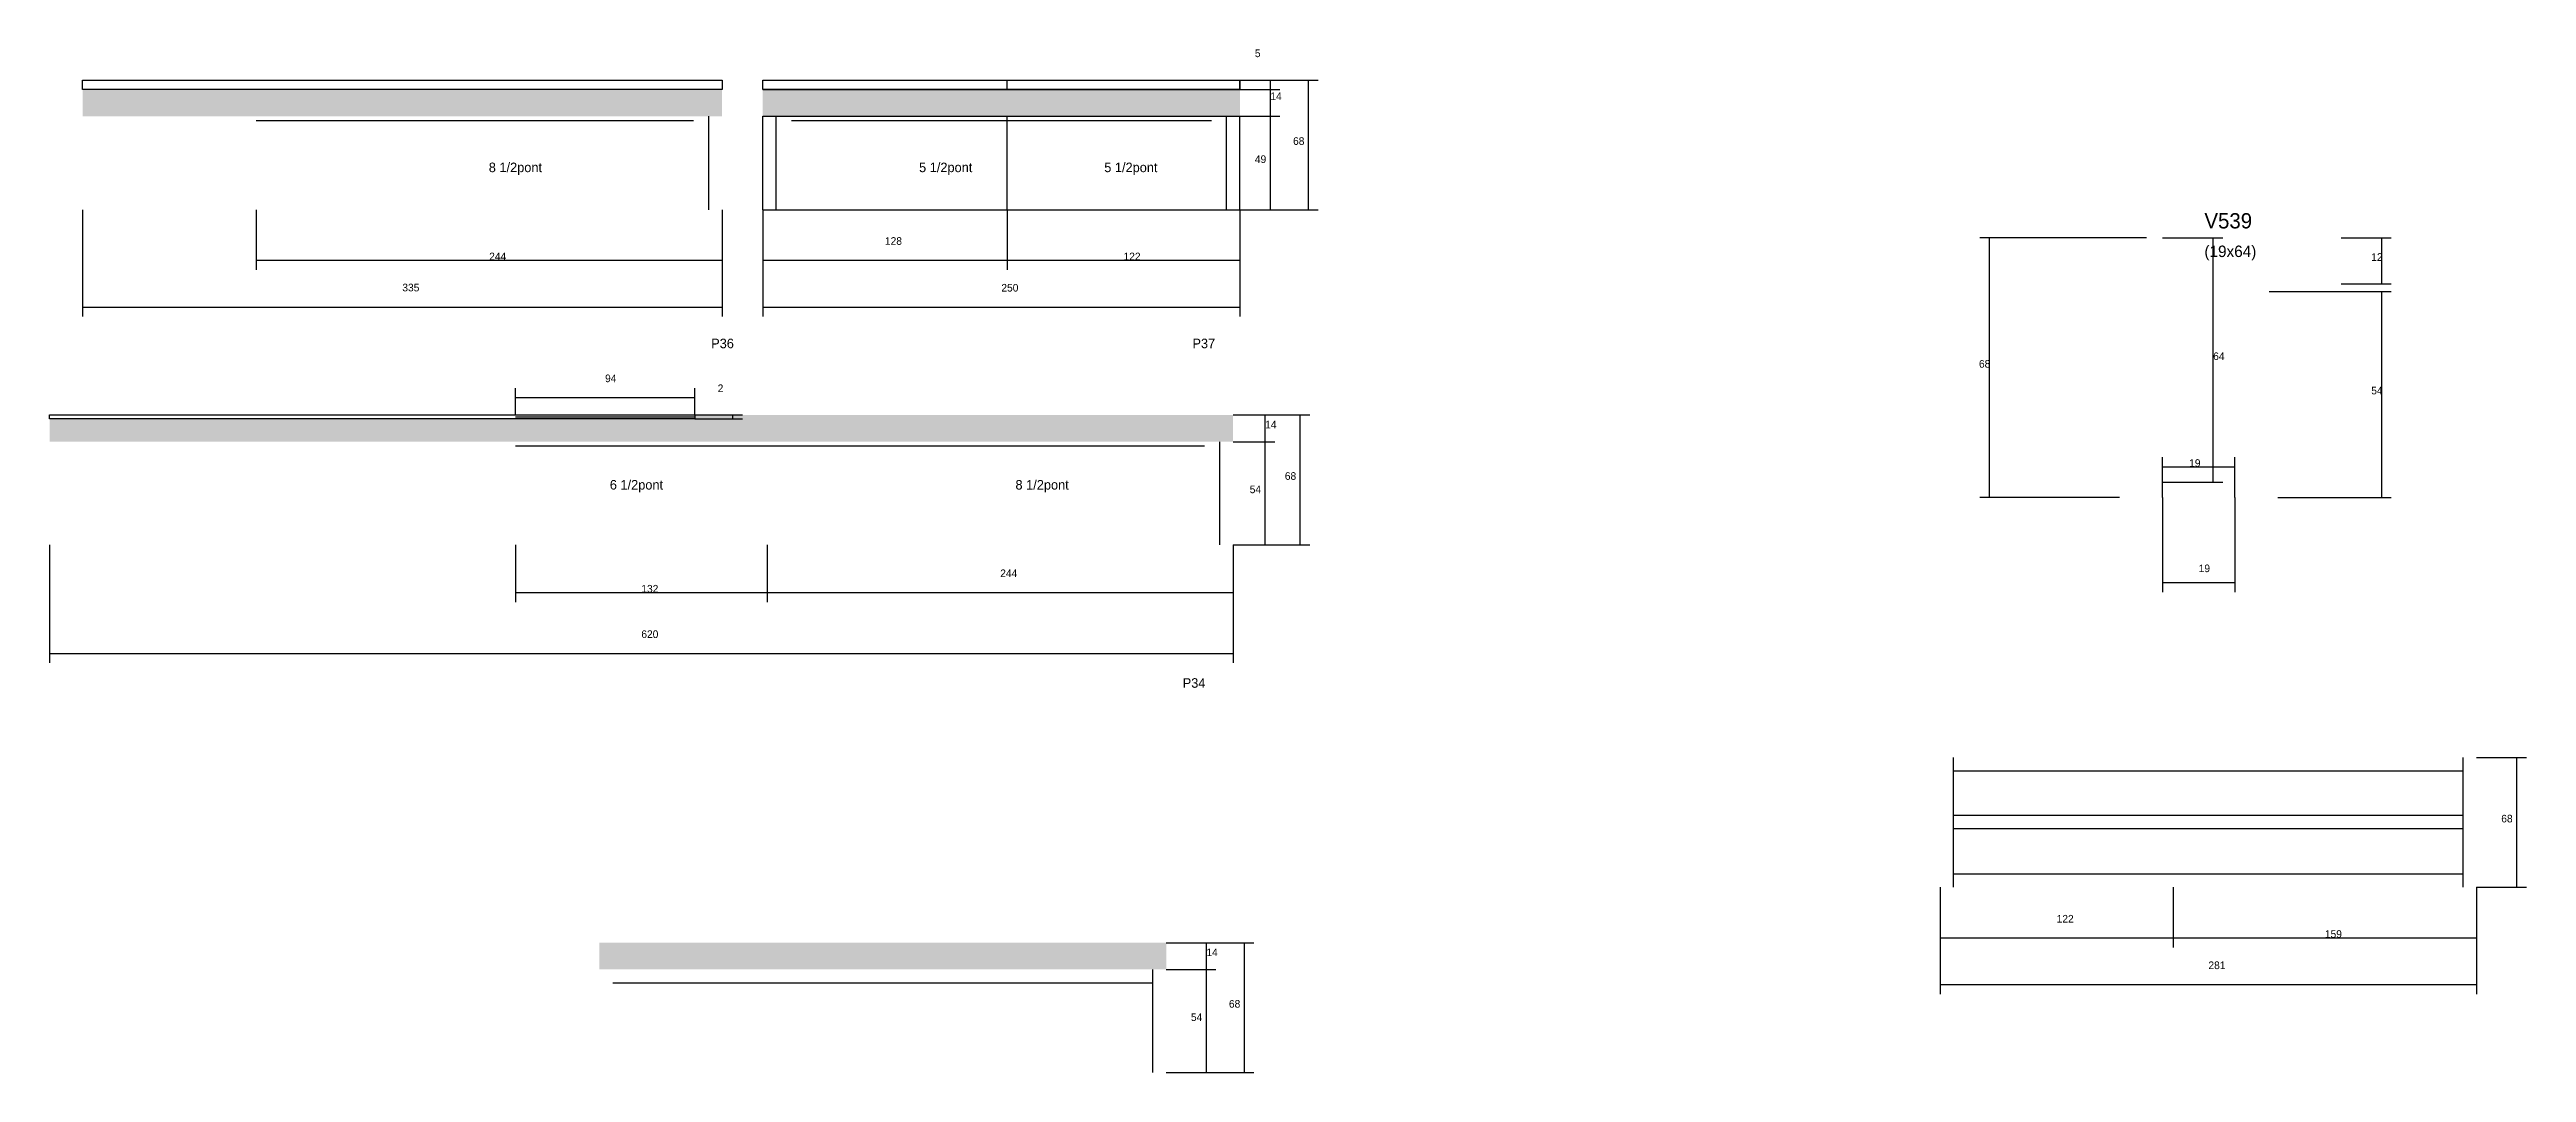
# Model space of a CAD drawing. Header units: metres. Extents: x 2369 to 3667, y -5994 to -5458.
import ezdxf

# ---------------------------------------------------------------- set-up
doc = ezdxf.new("R2010")
doc.units = ezdxf.units.M
for name, color, linetype in [('COTA', 4, 'Continuous'), ('Cota Seção (2x)', 4, 'Continuous'), ('NOMENCLATURA', 7, 'Continuous'), ('Painéis', 200, 'Continuous'), ('SARR_2.2x7', 40, 'Continuous'), ('SARR_EDITAR', 141, 'Continuous'), ('Texto Seção', 7, 'Continuous')]:
    doc.layers.add(name, color=color, linetype=linetype)

msp = doc.modelspace()

# ---------------------------------------------------------------- hatches: boundary and pattern name
at = {"layer": 'COTA'}
h = msp.add_hatch(dxfattribs=at)
h.set_pattern_fill('AR-CONC', scale=0.03)
h.paths.add_polyline_path([(2386.4, -5492.7), (2386.4, -5478.7), (2386.4, -5478.7), (2721.4, -5478.7), (2721.4, -5478.7), (2721.4, -5492.7), (2721.4, -5492.7), (2386.4, -5492.7)])
h = msp.add_hatch(dxfattribs=at)
h.set_pattern_fill('AR-CONC', scale=0.03)
h.paths.add_polyline_path([(2742.7, -5478.7), (2742.7, -5492.7), (2742.7, -5492.7), (2992.7, -5492.7), (2992.7, -5492.7), (2992.7, -5478.7), (2992.7, -5478.7), (2742.7, -5478.7)])
h = msp.add_hatch(dxfattribs=at)
h.set_pattern_fill('AR-CONC', scale=0.03)
h.paths.add_polyline_path([(2707.1, -5651.3), (2707.1, -5649.3), (2707.1, -5649.3), (2989.1, -5649.3), (2989.1, -5649.3), (2989.1, -5663.3), (2989.1, -5663.3), (2369.1, -5663.3), (2369.1, -5663.3), (2369.1, -5651.3), (2369.1, -5651.3), (2707.1, -5651.3)])
h = msp.add_hatch(dxfattribs=at)
h.set_pattern_fill('AR-CONC', scale=0.03)
h.paths.add_polyline_path([(2954.1, -5940), (2954.1, -5926), (2954.1, -5926), (2657.1, -5926), (2657.1, -5926), (2657.1, -5940), (2657.1, -5940), (2954.1, -5940)])

# ---------------------------------------------------------------- linework, layer by layer
for p, q in [((2992.7, -5473.7), (3033.6, -5473.7)), ((2992.7, -5473.7), (3013.6, -5473.7)), ((3008.6, -5478.7), (3008.6, -5473.7)), ((3028.6, -5541.7), (3028.6, -5473.7)), ((2992.7, -5478.7), (3013.6, -5478.7)), ((3008.6, -5492.7), (3008.6, -5478.7)), ((3008.6, -5478.7), (3013.6, -5478.7)), ((2992.7, -5492.7), (3013.6, -5492.7)), ((3008.6, -5541.7), (3008.6, -5492.7)), ((3008.6, -5492.7), (3013.6, -5492.7)), ((2386.4, -5541.7), (2386.4, -5597.7)), ((2477.4, -5541.7), (2477.4, -5573.2)), ((2721.4, -5541.7), (2721.4, -5573.2)), ((2721.4, -5541.7), (2721.4, -5597.7)), ((2742.7, -5541.7), (2742.7, -5573.2)), ((2742.7, -5541.7), (2742.7, -5597.7)), ((2870.7, -5541.7), (2870.7, -5573.2)), ((2870.7, -5541.7), (2870.7, -5573.2)), ((2992.7, -5541.7), (2992.7, -5573.2)), ((2992.7, -5541.7), (2992.7, -5597.7)), ((2992.7, -5541.7), (3013.6, -5541.7)), ((2992.7, -5541.7), (3033.6, -5541.7)), ((3467.5, -5556.5), (3380.3, -5556.5)), ((3385.3, -5692.5), (3385.3, -5556.5)), ((3569.5, -5556.5), (3595.8, -5556.5)), ((3590.8, -5580.5), (3590.8, -5556.5)), ((2477.4, -5568.2), (2721.4, -5568.2)), ((2742.7, -5568.2), (2870.7, -5568.2)), ((2870.7, -5568.2), (2992.7, -5568.2)), ((3531.9, -5584.5), (3595.8, -5584.5)), ((3569.5, -5580.5), (3595.8, -5580.5)), ((3590.8, -5692.5), (3590.8, -5584.5)), ((2386.4, -5592.7), (2721.4, -5592.7)), ((2742.7, -5592.7), (2992.7, -5592.7)), ((2707.1, -5649.3), (2732.1, -5649.3)), ((2707.1, -5651.3), (2732.1, -5651.3)), ((2727.1, -5651.3), (2727.1, -5649.3)), ((2989.1, -5649.3), (3010.9, -5649.3)), ((2989.1, -5649.3), (3029.3, -5649.3)), ((3005.9, -5663.3), (3005.9, -5649.3)), ((3024.3, -5717.3), (3024.3, -5649.3)), ((2989.1, -5663.3), (3010.9, -5663.3)), ((2989.1, -5663.3), (3010.9, -5663.3)), ((3005.9, -5717.3), (3005.9, -5663.3)), ((3453.5, -5692.5), (3380.3, -5692.5)), ((3475.9, -5692.5), (3475.9, -5742.2)), ((3513.9, -5692.5), (3513.9, -5742.2)), ((3536.3, -5692.5), (3595.8, -5692.5)), ((2369.1, -5717.3), (2369.1, -5779.3)), ((2613.1, -5717.3), (2613.1, -5747.4)), ((2745.1, -5717.3), (2745.1, -5747.4)), ((2745.1, -5717.3), (2745.1, -5747.4)), ((2989.1, -5717.3), (2989.1, -5747.4)), ((2989.1, -5717.3), (2989.1, -5779.3)), ((2989.1, -5717.3), (3010.9, -5717.3)), ((2989.1, -5717.3), (3029.3, -5717.3)), ((2613.1, -5742.4), (2745.1, -5742.4)), ((2745.1, -5742.4), (2989.1, -5742.4)), ((3475.9, -5737.2), (3513.9, -5737.2)), ((2369.1, -5774.3), (2989.1, -5774.3)), ((3640.5, -5828.9), (3666.6, -5828.9)), ((3661.6, -5896.9), (3661.6, -5828.9)), ((3359.5, -5896.9), (3359.5, -5928.4)), ((3359.5, -5896.9), (3359.5, -5952.9)), ((3481.5, -5896.9), (3481.5, -5928.4)), ((3481.5, -5896.9), (3481.5, -5928.4)), ((3640.5, -5896.9), (3640.5, -5928.4)), ((3640.5, -5896.9), (3640.5, -5952.9)), ((3640.5, -5896.9), (3666.6, -5896.9)), ((2954.1, -5926), (2980.1, -5926)), ((2954.1, -5926), (3000, -5926)), ((2975.1, -5940), (2975.1, -5926)), ((2995, -5994), (2995, -5926)), ((3359.5, -5923.4), (3481.5, -5923.4)), ((3481.5, -5923.4), (3640.5, -5923.4)), ((2954.1, -5940), (2980.1, -5940)), ((2954.1, -5940), (2980.1, -5940)), ((2975.1, -5994), (2975.1, -5940)), ((3359.5, -5947.9), (3640.5, -5947.9)), ((2954.1, -5994), (2980.1, -5994)), ((2954.1, -5994), (3000, -5994))]:
    msp.add_line(p, q, dxfattribs=at)
at = {"layer": 'Cota Seção (2x)'}
for p, q in [((3475.9, -5556.5), (3507.5, -5556.5)), ((3502.5, -5684.5), (3502.5, -5556.5)), ((2613.1, -5649.3), (2613.1, -5635.2)), ((2613.1, -5640.2), (2707.1, -5640.2)), ((2707.1, -5649.3), (2707.1, -5635.2)), ((3475.9, -5692.5), (3475.9, -5671.5)), ((3475.9, -5676.5), (3513.9, -5676.5)), ((3513.9, -5692.5), (3513.9, -5671.5)), ((3475.9, -5684.5), (3507.5, -5684.5))]:
    msp.add_line(p, q, dxfattribs=at)
at = {"layer": 'Painéis'}
for p, q in [((2742.7, -5473.7), (2992.7, -5473.7)), ((2870.7, -5478.7), (2870.7, -5473.7)), ((2992.7, -5478.7), (2992.7, -5473.7)), ((2742.7, -5478.7), (2992.7, -5478.7)), ((2742.7, -5492.7), (2992.7, -5492.7)), ((2742.7, -5541.7), (2742.7, -5492.7)), ((2870.7, -5541.7), (2870.7, -5492.7)), ((2992.7, -5541.7), (2992.7, -5492.7)), ((2742.7, -5541.7), (2992.7, -5541.7))]:
    msp.add_line(p, q, dxfattribs=at)
for points in [[(2386.4, -5473.7), (2721.4, -5473.7), (2721.4, -5478.7), (2386.4, -5478.7)], [(2742.7, -5473.7), (2992.7, -5473.7), (2992.7, -5478.7), (2742.7, -5478.7)], [(2369.1, -5649.3), (2707.1, -5649.3), (2707.1, -5651.3), (2369.1, -5651.3)]]:
    msp.add_lwpolyline(points, close=True, dxfattribs=at)
at = {"layer": 'SARR_2.2x7'}
for p, q in [((2477.4, -5494.9), (2706.4, -5494.9)), ((2714.4, -5541.7), (2714.4, -5492.7)), ((2749.7, -5541.7), (2749.7, -5492.7)), ((2757.7, -5494.9), (2870.7, -5494.9)), ((2870.7, -5494.9), (2977.7, -5494.9)), ((2985.7, -5541.7), (2985.7, -5492.7)), ((2613.1, -5665.5), (2745.1, -5665.5)), ((2745.1, -5665.5), (2974.1, -5665.5)), ((2982.1, -5717.3), (2982.1, -5663.3)), ((3366.5, -5896.9), (3366.5, -5828.9)), ((3366.5, -5835.9), (3481.5, -5835.9)), ((3481.5, -5835.9), (3633.5, -5835.9)), ((3633.5, -5896.9), (3633.5, -5828.9)), ((3366.5, -5859.1), (3481.5, -5859.1)), ((3481.5, -5859.1), (3633.5, -5859.1)), ((3366.5, -5866.1), (3481.5, -5866.1)), ((3481.5, -5866.1), (3633.5, -5866.1)), ((3366.5, -5889.9), (3481.5, -5889.9)), ((3481.5, -5889.9), (3633.5, -5889.9)), ((2947.1, -5994), (2947.1, -5940)), ((2664.1, -5947), (2805.6, -5947)), ((2805.6, -5947), (2947.1, -5947))]:
    msp.add_line(p, q, dxfattribs=at)
at = {"layer": 'SARR_EDITAR'}
msp.add_line((2613.1, -5650.3), (2707.1, -5650.3), dxfattribs=at)

# ---------------------------------------------------------------- texts
at = {"layer": 'COTA'}
for s, p in [('5', (3000.5, -5461.7)), ('14', (3008.6, -5484.2)), ('49', (3000.5, -5517.2)), ('68', (3020.5, -5507.7)), ('244', (2599.4, -5568.2)), ('128', (2806.7, -5560.1)), ('122', (2931.7, -5568.2)), ('12', (3585.3, -5568.5)), ('335', (2553.9, -5584.5)), ('250', (2867.7, -5584.6)), ('68', (3379.8, -5624.5)), ('2', (2719.1, -5637.3)), ('54', (3585.3, -5638.5)), ('14', (3005.9, -5656.3)), ('68', (3016.2, -5683.3)), ('54', (2997.8, -5690.3)), ('244', (2867.1, -5734.3)), ('19', (3494.9, -5731.7)), ('132', (2679.1, -5742.4)), ('620', (2679.1, -5766.2)), ('68', (3653.4, -5862.9)), ('122', (3420.5, -5915.4)), ('14', (2975.1, -5933)), ('159', (3561, -5923.4)), ('281', (3500, -5939.8)), ('54', (2967, -5967)), ('68', (2986.9, -5960))]:
    msp.add_text(s, height=4, dxfattribs=at).set_placement(p)
at = {"layer": 'Cota Seção (2x)'}
for s, p in [('64', (3502.5, -5620.5)), ('94', (2660.1, -5632.1)), ('19', (3489.9, -5676.5))]:
    msp.add_text(s, height=4, dxfattribs=at).set_placement(p)
at = {"layer": 'NOMENCLATURA'}
for s, p in [('8 1/2pont', (2599.2, -5522)), ('5 1/2pont', (2824.6, -5522)), ('5 1/2pont', (2921.6, -5522)), ('P36', (2715.7, -5614.3)), ('P37', (2967.8, -5614.3)), ('6 1/2pont', (2662.6, -5688.4)), ('8 1/2pont', (2875.1, -5688.4)), ('P34', (2962.7, -5792.3))]:
    msp.add_text(s, height=5, dxfattribs=at).set_placement(p)
at = {"layer": 'Texto Seção'}
for s, height, p in [('V539', 8, (3497.9, -5551.5)), ('(19x64)', 6, (3497.9, -5566.5))]:
    msp.add_text(s, height=height, dxfattribs=at).set_placement(p)

doc.saveas('drawing.dxf')
